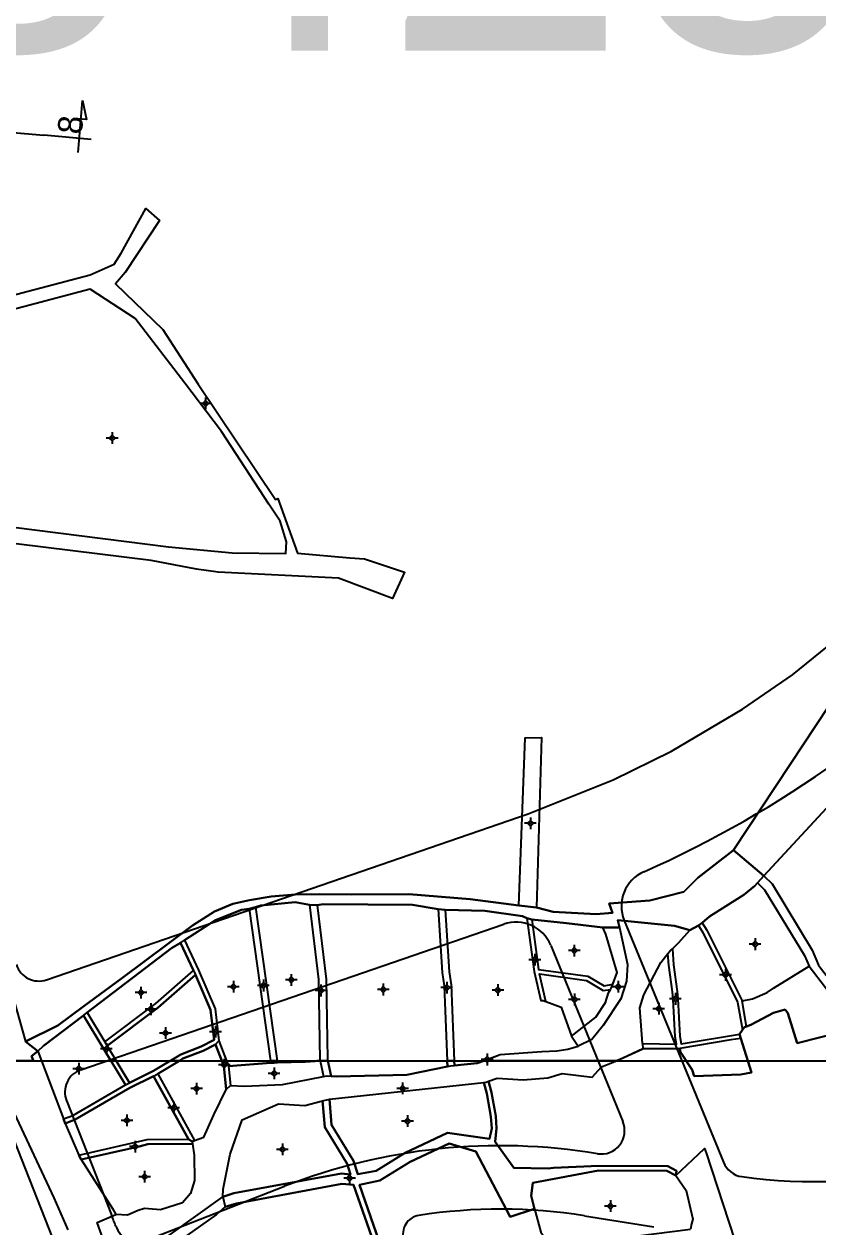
# Model space of a CAD drawing. Extents: x 548357 to 553070, y 1834500 to 1842500.
# Drawn here: x 551565.1 to 551734.1, y 1839464.6 to 1839720.7 of the extents above; entities that cross this region are included whole.
import ezdxf

# ---------------------------------------------------------------- set-up
doc = ezdxf.new("R2010")
doc.units = 0
for name, color, linetype in [('Level 10', 7, 'Continuous'), ('Level 11', 7, 'Continuous'), ('Level 13', 7, 'Continuous'), ('Level 2', 7, 'Continuous'), ('Level 30', 7, 'Continuous'), ('Level 52', 7, 'Continuous'), ('Level 55', 7, 'Continuous'), ('Level 61', 7, 'Continuous')]:
    doc.layers.add(name, color=color, linetype=linetype)

msp = doc.modelspace()

# ---------------------------------------------------------------- linework, layer by layer
at = {"layer": 'Level 10'}
for p, q in [((551721.23, 1839537.87), (551722.6, 1839539.33)), ((551613, 1839532.34), (551614.37, 1839532.66)), ((551625.83, 1839533.15), (551627.45, 1839533.12)), ((551670.39, 1839533.07), (551674.19, 1839532.59)), ((551653.21, 1839532.27), (551654.72, 1839532.13)), ((551672.13, 1839530.34), (551673.18, 1839530.04)), ((551688.26, 1839528.33), (551691.81, 1839528.35)), ((551706.81, 1839527.77), (551708.63, 1839528.78)), ((551708.63, 1839528.78), (551709.45, 1839529.36)), ((551598.39, 1839525.11), (551599.25, 1839525.64)), ((551598.39, 1839525.11), (551601.14, 1839519.18)), ((551601.14, 1839519.18), (551601.54, 1839518.27)), ((551577.73, 1839509.65), (551578.53, 1839510.26)), ((551577.73, 1839509.65), (551586.64, 1839494.85)), ((551578.53, 1839510.26), (551582.28, 1839503.99)), ((551681.63, 1839505.22), (551683.07, 1839503.13)), ((551565.35, 1839504.07), (551568, 1839502.06)), ((551568, 1839502.06), (551573.48, 1839487.6)), ((551582.28, 1839503.99), (551582.78, 1839503.18)), ((551582.78, 1839503.18), (551587.52, 1839495.32)), ((551605.81, 1839503.44), (551606.57, 1839504.25)), ((551696.75, 1839503.66), (551696.84, 1839502.52)), ((551608.61, 1839498.85), (551617.64, 1839499.52)), ((551628.1, 1839500), (551628.83, 1839496.67)), ((551656.71, 1839498.98), (551661.54, 1839499.45)), ((551661.54, 1839499.45), (551666.46, 1839501.33)), ((551592.65, 1839496.73), (551593.53, 1839497.21)), ((551592.65, 1839496.73), (551600.05, 1839483.3)), ((551593.53, 1839497.21), (551601.36, 1839482.99)), ((551608.61, 1839498.85), (551608.99, 1839494.73)), ((551586.64, 1839494.85), (551587.52, 1839495.32)), ((551608.07, 1839493.87), (551608.99, 1839494.73)), ((551630.07, 1839491.84), (551662.99, 1839495.37)), ((551628.6, 1839491.46), (551630.07, 1839491.84)), ((551573.48, 1839487.6), (551573.86, 1839486.67)), ((551573.86, 1839486.67), (551576.75, 1839479.87)), ((551600.05, 1839483.3), (551600.89, 1839482.81)), ((551600.89, 1839482.81), (551601.36, 1839482.99)), ((551600.89, 1839482.81), (551600.95, 1839482.31)), ((551576.75, 1839479.87), (551577.23, 1839478.95)), ((551607.41, 1839471.03), (551607.92, 1839468.88))]:
    msp.add_line(p, q, dxfattribs=at)
for points in [[(551559.44, 1839662.09), (551579.17, 1839667.27), (551584.25, 1839669.57), (551585.78, 1839671.88), (551591.03, 1839681.43), (551593.88, 1839678.86), (551586.63, 1839667.74), (551584.56, 1839665.36), (551594.64, 1839655.66), (551602.13, 1839644), (551618.63, 1839619.43), (551619.09, 1839619.69), (551623.31, 1839608.05), (551634.43, 1839607.03), (551637.54, 1839606.83), (551646.06, 1839603.96), (551643.54, 1839598.36), (551631.99, 1839602.72), (551606.38, 1839603.99), (551601.82, 1839604.62), (551592.11, 1839606.48), (551558.17, 1839610.63)], [(551558.25, 1839614.11), (551595.82, 1839609.35), (551609.39, 1839608.11), (551620.82, 1839607.94), (551620.92, 1839610.43), (551619.58, 1839614.81), (551617.16, 1839618.46), (551607.09, 1839633.9), (551599.31, 1839644.22), (551588.7, 1839657.95), (551579.17, 1839664.2), (551558.96, 1839658.89)], [(551558.17, 1839610.63), (551557.53, 1839601.3), (551556.65, 1839583.62), (551556.54, 1839566.86), (551555.78, 1839562.46), (551556.86, 1839539.49), (551562.85, 1839513.14), (551565.35, 1839504.07)], [(551722.6, 1839539.33), (551737.68, 1839555.69), (551741.16, 1839560.3), (551761.89, 1839581.77), (551773.25, 1839592.71)], [(551674.19, 1839532.59), (551677.7, 1839531.69), (551686.87, 1839531.19), (551690.35, 1839531.45), (551689.61, 1839533.5), (551698.3, 1839534.07), (551705.52, 1839535.95), (551708.52, 1839538.96), (551716.11, 1839544.83), (551728.14, 1839563.02), (551736.46, 1839575.6)], [(551737.68, 1839555.69), (551722.6, 1839539.33), (551716.11, 1839544.83), (551728.14, 1839563.02), (551736.46, 1839575.6)], [(551670.39, 1839533.07), (551671.73, 1839568.71), (551675.24, 1839568.77), (551674.19, 1839532.59)], [(551709.45, 1839529.36), (551710.99, 1839530.73), (551714.5, 1839532.89), (551718.32, 1839535.33), (551720.64, 1839537.25), (551721.23, 1839537.87)], [(551721.23, 1839537.87), (551722.73, 1839536.4), (551731.24, 1839522.42), (551732.2, 1839520.15)], [(551722.6, 1839539.33), (551724.31, 1839537.66), (551732.88, 1839523.56), (551734.24, 1839520.37), (551734.61, 1839519.78), (551745.11, 1839506.16)], [(551565.35, 1839504.07), (551572.26, 1839507.48), (551577.81, 1839511.62), (551585.81, 1839517.52), (551600.92, 1839528.77), (551605.61, 1839531.77), (551609.5, 1839533.37), (551613.09, 1839534.2), (551617.65, 1839534.94), (551622.89, 1839535.37), (551628.06, 1839535.43), (551634.73, 1839535.4), (551634.74, 1839535.4), (551647.01, 1839535.46), (551660.06, 1839534.4), (551670.39, 1839533.07)], [(551614.37, 1839532.66), (551615.48, 1839533.01), (551622.76, 1839533.74), (551625.83, 1839533.15)], [(551614.37, 1839532.66), (551618.99, 1839500), (551619.04, 1839499.59)], [(551625.83, 1839533.15), (551627.77, 1839517.28), (551628.06, 1839500.15), (551628.1, 1839500)], [(551627.45, 1839533.12), (551628.78, 1839533.3), (551647.77, 1839533.16), (551653.21, 1839532.27)], [(551627.45, 1839533.12), (551629.37, 1839517.38), (551629.66, 1839500.34), (551630.46, 1839496.73)], [(551599.25, 1839525.64), (551605.8, 1839529.91), (551611.36, 1839532.14), (551613, 1839532.34)], [(551613, 1839532.34), (551617.57, 1839500), (551617.64, 1839499.52)], [(551653.21, 1839532.27), (551654.08, 1839518.77), (551654.51, 1839515.94), (551655.16, 1839500), (551655.22, 1839498.76)], [(551654.72, 1839532.13), (551663.15, 1839531.9), (551671.17, 1839530.78), (551672.13, 1839530.34)], [(551654.72, 1839532.13), (551655.58, 1839518.89), (551656, 1839516.17), (551656.66, 1839500), (551656.71, 1839498.98)], [(551672.13, 1839530.34), (551673.65, 1839518.96), (551675.11, 1839512.8), (551675.61, 1839512.85), (551676.17, 1839512.64)], [(551673.18, 1839530.04), (551674.61, 1839519.39), (551685.1, 1839518.02), (551688.58, 1839515.93), (551690.39, 1839516.27)], [(551673.18, 1839530.04), (551680.58, 1839529.29), (551688.26, 1839528.33)], [(551691.81, 1839528.35), (551693.56, 1839520.51), (551693.33, 1839516.92), (551692.13, 1839513.19), (551688.35, 1839507.53), (551685.97, 1839504.49), (551683.07, 1839503.13)], [(551690.39, 1839516.27), (551691.31, 1839518.79), (551688.9, 1839526.93), (551688.26, 1839528.33)], [(551691.81, 1839528.35), (551691.49, 1839529.89), (551703.54, 1839528.74), (551706.81, 1839527.77)], [(551703.09, 1839523.84), (551704.45, 1839525.18), (551706.81, 1839527.77)], [(551708.63, 1839528.78), (551709.57, 1839527.3), (551716.98, 1839512.48), (551718.01, 1839506.55), (551718.42, 1839507.13), (551718.9, 1839507.31), (551717.95, 1839512.74)], [(551709.45, 1839529.36), (551710.45, 1839527.8), (551717.95, 1839512.74)], [(551578.53, 1839510.26), (551596.43, 1839523.97), (551598.39, 1839525.11)], [(551599.25, 1839525.64), (551602.2, 1839519.26), (551605.73, 1839511.07), (551606.57, 1839504.25)], [(551696.75, 1839503.66), (551696.18, 1839511.25), (551697, 1839514.03), (551700.61, 1839520.88), (551702.16, 1839522.79)], [(551696.75, 1839503.66), (551703.96, 1839503.53), (551703.68, 1839505.11), (551703.26, 1839513.06), (551703.09, 1839514.68), (551702.31, 1839520.35), (551702.16, 1839522.79)], [(551703.09, 1839523.84), (551703.31, 1839520.43), (551704.09, 1839514.75), (551704.26, 1839513.14), (551704.68, 1839505.23), (551704.96, 1839503.6), (551717.4, 1839505.67), (551717.69, 1839504.73), (551715.57, 1839504.43), (551704.66, 1839502.58), (551696.84, 1839502.52)], [(551702.16, 1839522.79), (551702.62, 1839523.37), (551703.09, 1839523.84)], [(551717.95, 1839512.74), (551720.13, 1839513.19), (551723.26, 1839514.52), (551724.64, 1839515.47), (551732.2, 1839520.15)], [(551732.2, 1839520.15), (551742.65, 1839506.49), (551744.11, 1839503.83), (551748.28, 1839492.18), (551755.3, 1839479.65), (551760.18, 1839470.07), (551762.06, 1839470.77)], [(551582.28, 1839503.99), (551593.1, 1839512.15), (551601.14, 1839519.18)], [(551582.78, 1839503.18), (551593.64, 1839511.3), (551601.54, 1839518.27)], [(551601.54, 1839518.27), (551604.75, 1839510.81), (551605.54, 1839504.43), (551602.81, 1839503.05), (551598.43, 1839501.34), (551592.62, 1839497.83), (551587.52, 1839495.32)], [(551676.17, 1839512.64), (551674.79, 1839518.48), (551684.79, 1839517.11), (551688.37, 1839514.97), (551689.89, 1839515.17)], [(551681.63, 1839505.22), (551686.81, 1839509.29), (551688.88, 1839512.38), (551689.51, 1839514.47), (551689.89, 1839515.17)], [(551689.89, 1839515.17), (551690.19, 1839515.73), (551690.39, 1839516.27)], [(551676.17, 1839512.64), (551679.41, 1839511.41), (551681.63, 1839505.22)], [(551568, 1839502.06), (551569.23, 1839503.2), (551577.73, 1839509.65)], [(551593.53, 1839497.21), (551598.14, 1839500), (551598.87, 1839500.44), (551603.2, 1839502.12), (551605.81, 1839503.45), (551605.81, 1839503.44)], [(551605.81, 1839503.44), (551607.17, 1839500), (551607.6, 1839498.9), (551608.07, 1839493.87)], [(551606.57, 1839504.25), (551608.19, 1839500), (551608.6, 1839498.92), (551608.61, 1839498.85)], [(551663.95, 1839495.64), (551665.81, 1839496.29), (551671.33, 1839495.96), (551676.57, 1839496.35), (551679.67, 1839497.25), (551686.03, 1839496.51), (551688, 1839498.7), (551691.22, 1839500), (551696.84, 1839502.52)], [(551666.46, 1839501.33), (551675.31, 1839501.93), (551678.5, 1839502.12), (551680.83, 1839502.44), (551683.07, 1839503.13)], [(551558.87, 1839499.67), (551561.34, 1839492.3), (551571.42, 1839470.84), (551574.4, 1839463.99)], [(551617.64, 1839499.52), (551618.34, 1839499.57), (551619.04, 1839499.59)], [(551619.04, 1839499.59), (551624.93, 1839499.77), (551628.1, 1839500)], [(551661.54, 1839499.45), (551662.98, 1839500), (551666.46, 1839501.33)], [(551573.86, 1839486.67), (551575.93, 1839487.46), (551587.56, 1839494.23), (551592.65, 1839496.73)], [(551628.83, 1839496.67), (551629.62, 1839496.82), (551630.46, 1839496.73)], [(551630.46, 1839496.73), (551631.59, 1839496.61), (551646.59, 1839497.03), (551655.22, 1839498.76)], [(551655.22, 1839498.76), (551655.96, 1839498.91), (551656.71, 1839498.98)], [(551573.48, 1839487.6), (551575.49, 1839488.36), (551586.64, 1839494.85)], [(551595.88, 1839462.79), (551607.41, 1839471.03), (551609.73, 1839471.78), (551632.66, 1839476), (551634.59, 1839475.81), (551633.83, 1839478.08), (551629.09, 1839485.86), (551628.6, 1839491.46), (551630.07, 1839491.84), (551630.55, 1839486.34), (551635.21, 1839478.72), (551636.15, 1839475.87), (551640.02, 1839476.6), (551646.24, 1839480.39), (551655.21, 1839484.63), (551664.19, 1839483.41), (551664.69, 1839485.55), (551664.48, 1839488.11), (551663.6, 1839493.03), (551662.99, 1839495.37), (551663.48, 1839495.47), (551663.95, 1839495.64), (551664.58, 1839493.27), (551665.48, 1839488.22), (551665.69, 1839485.63), (551665.37, 1839482.77), (551669.37, 1839477.22), (551676.68, 1839477.09), (551677.8, 1839477.21), (551687.47, 1839477.65), (551702.13, 1839477.54), (551703.99, 1839476.6), (551703.86, 1839475.55), (551701.89, 1839476.54), (551687.38, 1839476.65), (551673.39, 1839473.98), (551673.02, 1839471.24), (551673.76, 1839468.49), (551668.57, 1839466.78), (551661.25, 1839480.71), (551655.56, 1839482.37), (551647.28, 1839478.45), (551640.84, 1839474.52), (551636.48, 1839473.62), (551643.05, 1839454.76)], [(551608.99, 1839494.73), (551611.93, 1839494.59), (551620.08, 1839494.96), (551628.83, 1839496.67)], [(551662.99, 1839495.37), (551663.6, 1839493.03), (551664.48, 1839488.11), (551664.69, 1839485.55), (551664.19, 1839483.41), (551655.21, 1839484.63), (551646.24, 1839480.39), (551640.02, 1839476.6), (551636.15, 1839475.87), (551635.21, 1839478.72), (551630.55, 1839486.34), (551630.07, 1839491.84)], [(551662.99, 1839495.37), (551663.48, 1839495.47), (551663.95, 1839495.64)], [(551703.86, 1839475.55), (551703.99, 1839476.6), (551702.13, 1839477.54), (551687.47, 1839477.65), (551677.8, 1839477.21), (551676.68, 1839477.09), (551669.37, 1839477.22), (551665.37, 1839482.77), (551665.69, 1839485.63), (551665.48, 1839488.22), (551664.58, 1839493.27), (551663.95, 1839495.64)], [(551601.36, 1839482.99), (551603.33, 1839483.74), (551605.48, 1839488.49), (551608.07, 1839493.87)], [(551628.6, 1839491.46), (551629.09, 1839485.86), (551633.83, 1839478.08), (551634.59, 1839475.81), (551632.66, 1839476), (551609.73, 1839471.78), (551607.41, 1839471.03)], [(551607.41, 1839471.03), (551607.47, 1839472.64), (551608.93, 1839480.12), (551611.52, 1839487.42), (551619.25, 1839490.81), (551624.84, 1839490.46), (551628.6, 1839491.46)], [(551576.75, 1839479.87), (551591.3, 1839483.21), (551600.05, 1839483.3)], [(551577.23, 1839478.95), (551589.28, 1839481.7), (551591.42, 1839482.21), (551600.95, 1839482.31)], [(551600.95, 1839482.31), (551601.26, 1839479.9), (551601.35, 1839474.54), (551600.49, 1839471.75), (551598.81, 1839469.74), (551594.12, 1839468.24), (551590.68, 1839468.58), (551589.36, 1839468.11), (551587.09, 1839467.1), (551584.61, 1839467.25)], [(551643.05, 1839454.76), (551636.48, 1839473.62), (551640.84, 1839474.52), (551647.28, 1839478.45), (551655.56, 1839482.37), (551661.25, 1839480.71), (551668.57, 1839466.78), (551673.76, 1839468.49)], [(551703.86, 1839475.55), (551708.65, 1839480.11), (551709.95, 1839481.35), (551710.26, 1839480.4), (551715.05, 1839465.83), (551728.34, 1839425.44), (551728.59, 1839424.83), (551729.06, 1839425.06), (551729.29, 1839424.25), (551737.04, 1839406.44), (551740.93, 1839396.21), (551745.12, 1839385.58), (551748.32, 1839376.63), (551751.38, 1839366.95), (551752.91, 1839362.25), (551758.38, 1839346.29), (551761.71, 1839340.26), (551762.78, 1839333.56), (551768.13, 1839319.25), (551773.2, 1839309.65)], [(551577.23, 1839478.95), (551583.93, 1839468.57), (551584.61, 1839467.25)], [(551673.76, 1839468.49), (551673.02, 1839471.24), (551673.39, 1839473.98), (551687.38, 1839476.65), (551701.89, 1839476.54), (551703.86, 1839475.55)], [(551607.92, 1839468.88), (551610.27, 1839469.64), (551632.76, 1839473.78), (551635.22, 1839473.59), (551641.92, 1839454.33)], [(551703.86, 1839475.55), (551706.05, 1839472.39), (551707.45, 1839466.26), (551707.18, 1839465.28), (551706.95, 1839464.12)], [(551583.14, 1839458.67), (551595.88, 1839462.79), (551607.41, 1839471.03)], [(551607.92, 1839468.88), (551606.04, 1839467.28), (551596.34, 1839460.41), (551596.08, 1839458.29), (551598.18, 1839452.44), (551602.68, 1839446.26), (551604.84, 1839442.2), (551605.26, 1839441.48), (551607.33, 1839440.72), (551612.04, 1839441.09), (551622.58, 1839445.8), (551640.82, 1839453.95), (551641.92, 1839454.33)], [(551583.14, 1839458.67), (551580.63, 1839465.55), (551584.61, 1839467.25)], [(551673.76, 1839468.49), (551675.1, 1839463.5), (551677.05, 1839460.76), (551679.05, 1839460.6), (551706.95, 1839464.12)]]:
    msp.add_lwpolyline(points, dxfattribs=at)
for points in [[(551722.6, 1839539.33), (551721.23, 1839537.87), (551720.64, 1839537.25), (551718.32, 1839535.33), (551714.5, 1839532.89), (551710.99, 1839530.73), (551709.45, 1839529.36), (551708.63, 1839528.78), (551706.81, 1839527.77), (551703.54, 1839528.74), (551691.49, 1839529.89), (551691.81, 1839528.35), (551688.26, 1839528.33), (551680.58, 1839529.29), (551673.18, 1839530.04), (551672.13, 1839530.34), (551671.17, 1839530.78), (551663.15, 1839531.9), (551654.72, 1839532.13), (551653.21, 1839532.27), (551647.77, 1839533.16), (551628.78, 1839533.3), (551627.45, 1839533.12), (551625.83, 1839533.15), (551622.76, 1839533.74), (551615.48, 1839533.01), (551614.37, 1839532.66), (551613, 1839532.34), (551611.36, 1839532.14), (551605.8, 1839529.91), (551599.25, 1839525.64), (551602.2, 1839519.26), (551605.73, 1839511.07), (551606.57, 1839504.25), (551608.19, 1839500), (551608.6, 1839498.92), (551608.61, 1839498.85), (551608.99, 1839494.73), (551608.07, 1839493.87), (551607.6, 1839498.9), (551607.17, 1839500), (551605.81, 1839503.44), (551605.81, 1839503.45), (551603.2, 1839502.12), (551598.87, 1839500.44), (551598.14, 1839500), (551593.53, 1839497.21), (551601.36, 1839482.99), (551600.89, 1839482.81), (551600.95, 1839482.31), (551591.42, 1839482.21), (551589.28, 1839481.7), (551577.23, 1839478.95), (551576.75, 1839479.87), (551591.3, 1839483.21), (551600.05, 1839483.3), (551592.65, 1839496.73), (551587.56, 1839494.23), (551575.93, 1839487.46), (551573.86, 1839486.67), (551573.48, 1839487.6), (551575.49, 1839488.36), (551586.64, 1839494.85), (551577.73, 1839509.65), (551569.23, 1839503.2), (551568, 1839502.06), (551565.35, 1839504.07), (551572.26, 1839507.48), (551577.81, 1839511.62), (551585.81, 1839517.52), (551600.92, 1839528.77), (551605.61, 1839531.77), (551609.5, 1839533.37), (551613.09, 1839534.2), (551617.65, 1839534.94), (551622.89, 1839535.37), (551628.06, 1839535.43), (551634.73, 1839535.4), (551634.74, 1839535.4), (551647.01, 1839535.46), (551660.06, 1839534.4), (551670.39, 1839533.07), (551674.19, 1839532.59), (551677.7, 1839531.69), (551686.87, 1839531.19), (551690.35, 1839531.45), (551689.61, 1839533.5), (551698.3, 1839534.07), (551705.52, 1839535.95), (551708.52, 1839538.96), (551716.11, 1839544.83)], [(551601.14, 1839519.18), (551598.39, 1839525.11), (551596.43, 1839523.97), (551578.53, 1839510.26), (551582.28, 1839503.99), (551593.1, 1839512.15)], [(551605.54, 1839504.43), (551604.75, 1839510.81), (551601.54, 1839518.27), (551593.64, 1839511.3), (551582.78, 1839503.18), (551587.52, 1839495.32), (551592.62, 1839497.83), (551598.43, 1839501.34), (551602.81, 1839503.05)], [(551640.82, 1839453.95), (551641.92, 1839454.33), (551635.22, 1839473.59), (551632.76, 1839473.78), (551610.27, 1839469.64), (551607.92, 1839468.88), (551606.04, 1839467.28), (551596.34, 1839460.41), (551596.08, 1839458.29), (551598.18, 1839452.44), (551602.68, 1839446.26), (551604.84, 1839442.2), (551605.26, 1839441.48), (551607.33, 1839440.72), (551612.04, 1839441.09), (551622.58, 1839445.8)]]:
    msp.add_lwpolyline(points, close=True, dxfattribs=at)
at = {"layer": 'Level 11'}
for p, q in [((551603.73, 1839640.52), (551603.1, 1839639.9)), ((551603.73, 1839641.15), (551603.73, 1839640.52)), ((551604.35, 1839639.9), (551603.73, 1839640.52)), ((551603.1, 1839639.9), (551602.48, 1839639.9)), ((551603.1, 1839639.9), (551603.73, 1839639.27)), ((551603.73, 1839639.27), (551604.35, 1839639.9)), ((551603.73, 1839639.27), (551603.73, 1839638.65)), ((551604.98, 1839639.9), (551604.35, 1839639.9)), ((551583.2, 1839632.54), (551582.58, 1839632.54)), ((551583.83, 1839633.17), (551583.2, 1839632.54)), ((551583.2, 1839632.54), (551583.83, 1839631.92)), ((551583.83, 1839633.79), (551583.83, 1839633.17)), ((551584.45, 1839632.54), (551583.83, 1839633.17)), ((551583.83, 1839631.92), (551584.45, 1839632.54)), ((551585.08, 1839632.54), (551584.45, 1839632.54)), ((551583.83, 1839631.92), (551583.83, 1839631.29)), ((551672.26, 1839550.53), (551671.63, 1839550.53)), ((551672.88, 1839551.16), (551672.26, 1839550.53)), ((551672.26, 1839550.53), (551672.88, 1839549.91)), ((551672.88, 1839551.78), (551672.88, 1839551.16)), ((551673.51, 1839550.53), (551672.88, 1839551.16)), ((551672.88, 1839549.91), (551673.51, 1839550.53)), ((551674.13, 1839550.53), (551673.51, 1839550.53)), ((551672.88, 1839549.91), (551672.88, 1839549.28)), ((551720.7, 1839525.43), (551720.08, 1839524.81)), ((551720.7, 1839526.06), (551720.7, 1839525.43)), ((551721.33, 1839524.81), (551720.7, 1839525.43)), ((551673.82, 1839522.74), (551673.82, 1839522.11)), ((551681.59, 1839523.45), (551680.97, 1839523.45)), ((551682.22, 1839524.08), (551681.59, 1839523.45)), ((551681.59, 1839523.45), (551682.22, 1839522.83)), ((551682.22, 1839524.7), (551682.22, 1839524.08)), ((551682.84, 1839523.45), (551682.22, 1839524.08)), ((551682.22, 1839522.83), (551682.84, 1839523.45)), ((551682.22, 1839522.83), (551682.22, 1839522.2)), ((551683.47, 1839523.45), (551682.84, 1839523.45)), ((551720.08, 1839524.81), (551719.45, 1839524.81)), ((551720.08, 1839524.81), (551720.7, 1839524.18)), ((551720.7, 1839524.18), (551721.33, 1839524.81)), ((551720.7, 1839524.18), (551720.7, 1839523.56)), ((551721.95, 1839524.81), (551721.33, 1839524.81)), ((551673.19, 1839521.49), (551672.57, 1839521.49)), ((551673.82, 1839522.11), (551673.19, 1839521.49)), ((551673.19, 1839521.49), (551673.82, 1839520.86)), ((551674.44, 1839521.49), (551673.82, 1839522.11)), ((551673.82, 1839520.86), (551674.44, 1839521.49)), ((551673.82, 1839520.86), (551673.82, 1839520.24)), ((551675.07, 1839521.49), (551674.44, 1839521.49)), ((551616.02, 1839517.27), (551616.02, 1839516.65)), ((551621.34, 1839517.21), (551620.71, 1839517.21)), ((551621.96, 1839517.83), (551621.34, 1839517.21)), ((551621.34, 1839517.21), (551621.96, 1839516.58)), ((551621.96, 1839518.46), (551621.96, 1839517.83)), ((551622.59, 1839517.21), (551621.96, 1839517.83)), ((551621.96, 1839516.58), (551622.59, 1839517.21)), ((551623.21, 1839517.21), (551622.59, 1839517.21)), ((551713.79, 1839518.28), (551713.16, 1839518.28)), ((551714.41, 1839518.91), (551713.79, 1839518.28)), ((551713.79, 1839518.28), (551714.41, 1839517.66)), ((551714.41, 1839519.53), (551714.41, 1839518.91)), ((551715.04, 1839518.28), (551714.41, 1839518.91)), ((551714.41, 1839517.66), (551715.04, 1839518.28)), ((551714.41, 1839517.66), (551714.41, 1839517.03)), ((551715.66, 1839518.28), (551715.04, 1839518.28)), ((551589.96, 1839515.13), (551589.34, 1839514.5)), ((551589.96, 1839515.75), (551589.96, 1839515.13)), ((551590.59, 1839514.5), (551589.96, 1839515.13)), ((551609.01, 1839515.76), (551608.39, 1839515.76)), ((551609.64, 1839516.38), (551609.01, 1839515.76)), ((551609.01, 1839515.76), (551609.64, 1839515.13)), ((551609.64, 1839517.01), (551609.64, 1839516.38)), ((551610.26, 1839515.76), (551609.64, 1839516.38)), ((551609.64, 1839515.13), (551610.26, 1839515.76)), ((551609.64, 1839515.13), (551609.64, 1839514.51)), ((551610.89, 1839515.76), (551610.26, 1839515.76)), ((551615.39, 1839516.02), (551614.77, 1839516.02)), ((551616.02, 1839516.65), (551615.39, 1839516.02)), ((551615.39, 1839516.02), (551616.02, 1839515.4)), ((551616.64, 1839516.02), (551616.02, 1839516.65)), ((551616.02, 1839515.4), (551616.64, 1839516.02)), ((551616.02, 1839515.4), (551616.02, 1839514.77)), ((551617.27, 1839516.02), (551616.64, 1839516.02)), ((551621.96, 1839516.58), (551621.96, 1839515.96)), ((551627.66, 1839514.94), (551627.03, 1839514.94)), ((551628.28, 1839515.57), (551627.66, 1839514.94)), ((551627.66, 1839514.94), (551628.28, 1839514.32)), ((551628.28, 1839516.19), (551628.28, 1839515.57)), ((551628.91, 1839514.94), (551628.28, 1839515.57)), ((551628.28, 1839514.32), (551628.91, 1839514.94)), ((551629.53, 1839514.94), (551628.91, 1839514.94)), ((551640.94, 1839515.16), (551640.31, 1839515.16)), ((551641.56, 1839515.79), (551640.94, 1839515.16)), ((551640.94, 1839515.16), (551641.56, 1839514.54)), ((551641.56, 1839516.41), (551641.56, 1839515.79)), ((551642.19, 1839515.16), (551641.56, 1839515.79)), ((551641.56, 1839514.54), (551642.19, 1839515.16)), ((551642.81, 1839515.16), (551642.19, 1839515.16)), ((551654.45, 1839515.56), (551653.82, 1839515.56)), ((551655.07, 1839516.18), (551654.45, 1839515.56)), ((551654.45, 1839515.56), (551655.07, 1839514.93)), ((551655.07, 1839516.81), (551655.07, 1839516.18)), ((551655.7, 1839515.56), (551655.07, 1839516.18)), ((551655.07, 1839514.93), (551655.7, 1839515.56)), ((551655.07, 1839514.93), (551655.07, 1839514.31)), ((551656.32, 1839515.56), (551655.7, 1839515.56)), ((551665.32, 1839515.03), (551664.7, 1839515.03)), ((551665.95, 1839515.65), (551665.32, 1839515.03)), ((551665.32, 1839515.03), (551665.95, 1839514.4)), ((551665.95, 1839516.28), (551665.95, 1839515.65)), ((551666.57, 1839515.03), (551665.95, 1839515.65)), ((551665.95, 1839514.4), (551666.57, 1839515.03)), ((551667.2, 1839515.03), (551666.57, 1839515.03)), ((551690.95, 1839515.74), (551690.32, 1839515.74)), ((551691.57, 1839516.36), (551690.95, 1839515.74)), ((551690.95, 1839515.74), (551691.57, 1839515.11)), ((551691.57, 1839516.99), (551691.57, 1839516.36)), ((551692.2, 1839515.74), (551691.57, 1839516.36)), ((551691.57, 1839515.11), (551692.2, 1839515.74)), ((551691.57, 1839515.11), (551691.57, 1839514.49)), ((551692.82, 1839515.74), (551692.2, 1839515.74)), ((551589.34, 1839514.5), (551588.71, 1839514.5)), ((551589.34, 1839514.5), (551589.96, 1839513.88)), ((551589.96, 1839513.88), (551590.59, 1839514.5)), ((551589.96, 1839513.88), (551589.96, 1839513.25)), ((551591.21, 1839514.5), (551590.59, 1839514.5)), ((551592.08, 1839512.22), (551592.08, 1839511.6)), ((551628.28, 1839514.32), (551628.28, 1839513.69)), ((551641.56, 1839514.54), (551641.56, 1839513.91)), ((551665.95, 1839514.4), (551665.95, 1839513.78)), ((551681.62, 1839513.04), (551681, 1839513.04)), ((551682.25, 1839513.67), (551681.62, 1839513.04)), ((551681.62, 1839513.04), (551682.25, 1839512.42)), ((551682.25, 1839514.29), (551682.25, 1839513.67)), ((551682.87, 1839513.04), (551682.25, 1839513.67)), ((551682.25, 1839512.42), (551682.87, 1839513.04)), ((551682.25, 1839512.42), (551682.25, 1839511.79)), ((551683.5, 1839513.04), (551682.87, 1839513.04)), ((551700.2, 1839512.32), (551700.2, 1839511.7)), ((551703.13, 1839513.18), (551702.5, 1839513.18)), ((551703.75, 1839513.8), (551703.13, 1839513.18)), ((551703.13, 1839513.18), (551703.75, 1839512.55)), ((551703.75, 1839514.43), (551703.75, 1839513.8)), ((551704.38, 1839513.18), (551703.75, 1839513.8)), ((551703.75, 1839512.55), (551704.38, 1839513.18)), ((551703.75, 1839512.55), (551703.75, 1839511.93)), ((551705, 1839513.18), (551704.38, 1839513.18)), ((551591.45, 1839510.97), (551590.83, 1839510.97)), ((551592.08, 1839511.6), (551591.45, 1839510.97)), ((551591.45, 1839510.97), (551592.08, 1839510.35)), ((551592.7, 1839510.97), (551592.08, 1839511.6)), ((551592.08, 1839510.35), (551592.7, 1839510.97)), ((551592.08, 1839510.35), (551592.08, 1839509.72)), ((551593.33, 1839510.97), (551592.7, 1839510.97)), ((551699.57, 1839511.07), (551698.95, 1839511.07)), ((551700.2, 1839511.7), (551699.57, 1839511.07)), ((551699.57, 1839511.07), (551700.2, 1839510.45)), ((551700.82, 1839511.07), (551700.2, 1839511.7)), ((551700.2, 1839510.45), (551700.82, 1839511.07)), ((551700.2, 1839510.45), (551700.2, 1839509.82)), ((551701.45, 1839511.07), (551700.82, 1839511.07)), ((551595.19, 1839507.15), (551595.19, 1839506.53)), ((551605.83, 1839507.41), (551605.83, 1839506.78)), ((551594.56, 1839505.9), (551593.94, 1839505.9)), ((551595.19, 1839506.53), (551594.56, 1839505.9)), ((551594.56, 1839505.9), (551595.19, 1839505.28)), ((551595.81, 1839505.9), (551595.19, 1839506.53)), ((551595.19, 1839505.28), (551595.81, 1839505.9)), ((551595.19, 1839505.28), (551595.19, 1839504.65)), ((551596.44, 1839505.9), (551595.81, 1839505.9)), ((551605.21, 1839506.16), (551604.58, 1839506.16)), ((551605.83, 1839506.78), (551605.21, 1839506.16)), ((551605.21, 1839506.16), (551605.83, 1839505.53)), ((551606.46, 1839506.16), (551605.83, 1839506.78)), ((551605.83, 1839505.53), (551606.46, 1839506.16)), ((551605.83, 1839505.53), (551605.83, 1839504.91)), ((551607.08, 1839506.16), (551606.46, 1839506.16)), ((551581.98, 1839502.51), (551581.36, 1839502.51)), ((551582.61, 1839503.13), (551581.98, 1839502.51)), ((551581.98, 1839502.51), (551582.61, 1839501.88)), ((551582.61, 1839503.76), (551582.61, 1839503.13)), ((551583.23, 1839502.51), (551582.61, 1839503.13)), ((551582.61, 1839501.88), (551583.23, 1839502.51)), ((551582.61, 1839501.88), (551582.61, 1839501.26)), ((551583.86, 1839502.51), (551583.23, 1839502.51)), ((551576.72, 1839499.55), (551576.72, 1839498.93)), ((551607.69, 1839499.75), (551607.07, 1839499.13)), ((551607.69, 1839500.38), (551607.69, 1839499.75)), ((551608.32, 1839499.13), (551607.69, 1839499.75)), ((551663.04, 1839500.26), (551662.41, 1839500.26)), ((551663.66, 1839500.89), (551663.04, 1839500.26)), ((551663.04, 1839500.26), (551663.66, 1839499.64)), ((551663.66, 1839501.51), (551663.66, 1839500.89)), ((551664.29, 1839500.26), (551663.66, 1839500.89)), ((551663.66, 1839499.64), (551664.29, 1839500.26)), ((551663.66, 1839499.64), (551663.66, 1839499.01)), ((551664.91, 1839500.26), (551664.29, 1839500.26)), ((551576.09, 1839498.3), (551575.47, 1839498.3)), ((551576.72, 1839498.93), (551576.09, 1839498.3)), ((551576.09, 1839498.3), (551576.72, 1839497.68)), ((551577.34, 1839498.3), (551576.72, 1839498.93)), ((551576.72, 1839497.68), (551577.34, 1839498.3)), ((551576.72, 1839497.68), (551576.72, 1839497.05)), ((551577.97, 1839498.3), (551577.34, 1839498.3)), ((551607.07, 1839499.13), (551606.44, 1839499.13)), ((551607.07, 1839499.13), (551607.69, 1839498.5)), ((551607.69, 1839498.5), (551608.32, 1839499.13)), ((551607.69, 1839498.5), (551607.69, 1839497.88)), ((551608.94, 1839499.13), (551608.32, 1839499.13)), ((551617.69, 1839497.31), (551617.06, 1839497.31)), ((551618.31, 1839497.93), (551617.69, 1839497.31)), ((551617.69, 1839497.31), (551618.31, 1839496.68)), ((551618.31, 1839498.56), (551618.31, 1839497.93)), ((551618.94, 1839497.31), (551618.31, 1839497.93)), ((551618.31, 1839496.68), (551618.94, 1839497.31)), ((551619.56, 1839497.31), (551618.94, 1839497.31)), ((551601.8, 1839494.69), (551601.17, 1839494.06)), ((551601.8, 1839495.31), (551601.8, 1839494.69)), ((551602.42, 1839494.06), (551601.8, 1839494.69)), ((551618.31, 1839496.68), (551618.31, 1839496.06)), ((551645.67, 1839494.73), (551645.04, 1839494.11)), ((551645.67, 1839495.36), (551645.67, 1839494.73)), ((551646.29, 1839494.11), (551645.67, 1839494.73)), ((551601.17, 1839494.06), (551600.55, 1839494.06)), ((551601.17, 1839494.06), (551601.8, 1839493.44)), ((551601.8, 1839493.44), (551602.42, 1839494.06)), ((551601.8, 1839493.44), (551601.8, 1839492.81)), ((551603.05, 1839494.06), (551602.42, 1839494.06)), ((551645.04, 1839494.11), (551644.42, 1839494.11)), ((551645.04, 1839494.11), (551645.67, 1839493.48)), ((551645.67, 1839493.48), (551646.29, 1839494.11)), ((551645.67, 1839493.48), (551645.67, 1839492.86)), ((551646.92, 1839494.11), (551646.29, 1839494.11)), ((551596.32, 1839489.98), (551595.7, 1839489.98)), ((551596.95, 1839490.6), (551596.32, 1839489.98)), ((551596.32, 1839489.98), (551596.95, 1839489.35)), ((551596.95, 1839491.23), (551596.95, 1839490.6)), ((551597.57, 1839489.98), (551596.95, 1839490.6)), ((551596.95, 1839489.35), (551597.57, 1839489.98)), ((551596.95, 1839489.35), (551596.95, 1839488.73)), ((551598.2, 1839489.98), (551597.57, 1839489.98)), ((551586.35, 1839487.3), (551585.72, 1839487.3)), ((551586.97, 1839487.93), (551586.35, 1839487.3)), ((551586.35, 1839487.3), (551586.97, 1839486.68)), ((551586.97, 1839488.55), (551586.97, 1839487.93)), ((551587.6, 1839487.3), (551586.97, 1839487.93)), ((551586.97, 1839486.68), (551587.6, 1839487.3)), ((551586.97, 1839486.68), (551586.97, 1839486.05)), ((551588.22, 1839487.3), (551587.6, 1839487.3)), ((551646.08, 1839487.15), (551645.45, 1839487.15)), ((551646.7, 1839487.77), (551646.08, 1839487.15)), ((551646.08, 1839487.15), (551646.7, 1839486.52)), ((551646.7, 1839488.4), (551646.7, 1839487.77)), ((551647.33, 1839487.15), (551646.7, 1839487.77)), ((551646.7, 1839486.52), (551647.33, 1839487.15)), ((551646.7, 1839486.52), (551646.7, 1839485.9)), ((551647.95, 1839487.15), (551647.33, 1839487.15)), ((551588.12, 1839481.71), (551587.5, 1839481.71)), ((551588.75, 1839482.34), (551588.12, 1839481.71)), ((551588.12, 1839481.71), (551588.75, 1839481.09)), ((551588.75, 1839482.96), (551588.75, 1839482.34)), ((551589.37, 1839481.71), (551588.75, 1839482.34)), ((551588.75, 1839481.09), (551589.37, 1839481.71)), ((551590, 1839481.71), (551589.37, 1839481.71)), ((551620.08, 1839481.76), (551619.45, 1839481.14)), ((551620.08, 1839482.39), (551620.08, 1839481.76)), ((551620.7, 1839481.14), (551620.08, 1839481.76)), ((551588.75, 1839481.09), (551588.75, 1839480.46)), ((551619.45, 1839481.14), (551618.83, 1839481.14)), ((551619.45, 1839481.14), (551620.08, 1839480.51)), ((551620.08, 1839480.51), (551620.7, 1839481.14)), ((551620.08, 1839480.51), (551620.08, 1839479.89)), ((551621.33, 1839481.14), (551620.7, 1839481.14)), ((551590.75, 1839476.57), (551590.75, 1839475.95)), ((551634.37, 1839476.24), (551634.37, 1839475.61)), ((551590.12, 1839475.32), (551589.5, 1839475.32)), ((551590.75, 1839475.95), (551590.12, 1839475.32)), ((551590.12, 1839475.32), (551590.75, 1839474.7)), ((551591.37, 1839475.32), (551590.75, 1839475.95)), ((551590.75, 1839474.7), (551591.37, 1839475.32)), ((551590.75, 1839474.7), (551590.75, 1839474.07)), ((551592, 1839475.32), (551591.37, 1839475.32)), ((551633.75, 1839474.99), (551633.12, 1839474.99)), ((551634.37, 1839475.61), (551633.75, 1839474.99)), ((551633.75, 1839474.99), (551634.37, 1839474.36)), ((551635, 1839474.99), (551634.37, 1839475.61)), ((551634.37, 1839474.36), (551635, 1839474.99)), ((551634.37, 1839474.36), (551634.37, 1839473.74)), ((551635.62, 1839474.99), (551635, 1839474.99)), ((551689.26, 1839469.06), (551688.64, 1839469.06)), ((551689.89, 1839469.68), (551689.26, 1839469.06)), ((551689.26, 1839469.06), (551689.89, 1839468.43)), ((551689.89, 1839470.31), (551689.89, 1839469.68)), ((551690.51, 1839469.06), (551689.89, 1839469.68)), ((551689.89, 1839468.43), (551690.51, 1839469.06)), ((551691.14, 1839469.06), (551690.51, 1839469.06)), ((551689.89, 1839468.43), (551689.89, 1839467.81))]:
    msp.add_line(p, q, dxfattribs=at)
for centre in [(551603.73, 1839639.9), (551583.83, 1839632.54), (551672.88, 1839550.53), (551720.7, 1839524.81), (551682.22, 1839523.45), (551673.82, 1839521.49), (551621.96, 1839517.21), (551714.41, 1839518.28), (551589.96, 1839514.5), (551609.64, 1839515.76), (551616.02, 1839516.02), (551628.28, 1839514.94), (551641.56, 1839515.16), (551655.07, 1839515.56), (551665.95, 1839515.03), (551691.57, 1839515.74), (551682.25, 1839513.04), (551703.75, 1839513.18), (551592.08, 1839510.97), (551700.2, 1839511.07), (551595.19, 1839505.9), (551605.83, 1839506.16), (551582.61, 1839502.51), (551607.69, 1839499.13), (551663.66, 1839500.26), (551576.72, 1839498.3), (551618.31, 1839497.31), (551601.8, 1839494.06), (551645.67, 1839494.11), (551596.95, 1839489.98), (551586.97, 1839487.3), (551646.7, 1839487.15), (551588.75, 1839481.71), (551620.08, 1839481.14), (551590.75, 1839475.32), (551634.37, 1839474.99), (551689.89, 1839469.06)]:
    msp.add_circle(centre, 0.15, dxfattribs=at)
at = {"layer": 'Level 13'}
for points in [[(551577.54, 1839704.39), (551578.4, 1839700.32), (551575.58, 1839700.56)], [(551576.57, 1839693.29), (551577.54, 1839704.39)], [(551543.69, 1839699.2), (551569.27, 1839696.98)], [(551579.36, 1839696.1), (551569.27, 1839696.98)]]:
    msp.add_lwpolyline(points, dxfattribs=at)
at = {"layer": 'Level 2'}
for p, q in [((551716.11, 1839544.83), (551708.52, 1839538.96)), ((551634.74, 1839535.4), (551628.06, 1839535.43)), ((551617.65, 1839534.94), (551613.09, 1839534.2)), ((551625.83, 1839533.15), (551627.45, 1839533.12)), ((551627.45, 1839533.12), (551628.78, 1839533.3)), ((551670.39, 1839533.07), (551660.06, 1839534.4)), ((551674.19, 1839532.59), (551670.39, 1839533.07)), ((551605.8, 1839529.91), (551611.36, 1839532.14)), ((551599.25, 1839525.64), (551605.8, 1839529.91)), ((551703.54, 1839528.74), (551706.81, 1839527.77)), ((551596.43, 1839523.97), (551598.39, 1839525.11)), ((551598.39, 1839525.11), (551599.25, 1839525.64)), ((551578.53, 1839510.26), (551596.43, 1839523.97)), ((551569.23, 1839503.2), (551577.73, 1839509.65)), ((551577.73, 1839509.65), (551578.53, 1839510.26)), ((551572.26, 1839507.48), (551565.35, 1839504.07)), ((551565.35, 1839504.07), (551568, 1839502.06)), ((551568, 1839502.06), (551569.23, 1839503.2))]:
    msp.add_line(p, q, dxfattribs=at)
for points in [[(551706.81, 1839527.77), (551708.63, 1839528.78), (551709.45, 1839529.36), (551710.99, 1839530.73), (551714.5, 1839532.89), (551718.32, 1839535.33), (551720.64, 1839537.25), (551721.23, 1839537.87), (551722.6, 1839539.33), (551716.11, 1839544.83)], [(551708.52, 1839538.96), (551705.52, 1839535.95), (551698.3, 1839534.07), (551689.61, 1839533.5), (551690.35, 1839531.45)], [(551628.06, 1839535.43), (551622.89, 1839535.37), (551617.65, 1839534.94)], [(551660.06, 1839534.4), (551647.01, 1839535.46), (551634.74, 1839535.4)], [(551613.09, 1839534.2), (551609.5, 1839533.37), (551605.61, 1839531.77), (551600.92, 1839528.77), (551585.81, 1839517.52)], [(551611.36, 1839532.14), (551613, 1839532.34), (551614.37, 1839532.66)], [(551614.37, 1839532.66), (551615.48, 1839533.01), (551622.76, 1839533.74), (551625.83, 1839533.15)], [(551628.78, 1839533.3), (551647.77, 1839533.16), (551653.21, 1839532.27)], [(551690.35, 1839531.45), (551686.87, 1839531.19), (551677.7, 1839531.69), (551674.19, 1839532.59)], [(551653.21, 1839532.27), (551654.72, 1839532.13), (551663.15, 1839531.9), (551671.17, 1839530.78), (551672.13, 1839530.34), (551673.18, 1839530.04), (551680.58, 1839529.29), (551688.26, 1839528.33), (551691.81, 1839528.35), (551691.49, 1839529.89), (551703.54, 1839528.74)], [(551585.81, 1839517.52), (551577.81, 1839511.62), (551572.26, 1839507.48)]]:
    msp.add_lwpolyline(points, dxfattribs=at)
at = {"layer": 'Level 30'}
for p, q in [((551577.13, 1839498.06), (551667.19, 1839529.09)), ((551692.85, 1839529.87), (551713.96, 1839478.38)), ((551677.19, 1839524.56), (551692.57, 1839487.05)), ((551574.11, 1839491.5), (551583.68, 1839467.21)), ((551561.18, 1839487.49), (551571.12, 1839462.26)), ((551591.11, 1839461.83), (551620.49, 1839473.27)), ((551684.4, 1839466.99), (551699.18, 1839464.62))]:
    msp.add_line(p, q, dxfattribs=at)
msp.add_lwpolyline([(551569.85, 1839517.24), (551672.37, 1839552.56), (551690.49, 1839559.76), (551702.93, 1839565.9), (551718.04, 1839574.8), (551728.64, 1839582.14), (551742.42, 1839593.25), (551751.38, 1839601.58), (551758.87, 1839609.37)], dxfattribs=at)
for centre, radius, start, end in [((551604.04, 1839750.87), 230.25, 293.8173, 317.6179), ((551700.25, 1839532.91), 8, 113.8173, 202.2906), ((551669.79, 1839521.53), 8, 22.2906, 109.0125), ((551568.22, 1839521.96), 5, 197.3193, 289.0125), ((551578.76, 1839493.33), 5, 109.0125, 201.5126), ((551733.25, 1839587.53), 113.25, 262.2158, 303.6395), ((551687.94, 1839485.15), 5, 260.6288, 22.2906), ((551666.49, 1839355.16), 126.75, 80.6288, 111.2794), ((551718.58, 1839480.28), 5, 202.2906, 262.2158), ((551502.97, 1839435.4), 86.75, 19.8052, 21.5126), ((551649.74, 1839463.12), 4, 98.819, 198.2173), ((551666.49, 1839355.16), 113.25, 80.903, 98.819), ((551589.3, 1839466.49), 5, 199.8052, 291.2794)]:
    msp.add_arc(centre, radius, start, end, dxfattribs=at)
at = {"layer": 'Level 52'}
for p, q in [((551577.73, 1839509.65), (551569.23, 1839503.2)), ((551577.73, 1839509.65), (551581.71, 1839503)), ((551581.71, 1839503), (551577.73, 1839509.65)), ((551724.64, 1839510.18), (551719.78, 1839507.66)), ((551727.11, 1839510.88), (551724.64, 1839510.18)), ((551727.66, 1839510.13), (551727.11, 1839510.88)), ((551729.64, 1839503.76), (551727.66, 1839510.13)), ((551718.42, 1839507.13), (551718.01, 1839506.55)), ((551718.9, 1839507.31), (551718.42, 1839507.13)), ((551719.78, 1839507.66), (551718.9, 1839507.31)), ((551717.4, 1839505.67), (551718.01, 1839506.55)), ((551718.01, 1839506.55), (551717.4, 1839505.67)), ((551717.69, 1839504.73), (551717.4, 1839505.67)), ((551717.4, 1839505.67), (551717.69, 1839504.73)), ((551717.69, 1839504.73), (551719.93, 1839497.48)), ((551568, 1839502.06), (551566.66, 1839500.99)), ((551569.23, 1839503.2), (551568, 1839502.06)), ((551581.71, 1839503), (551583.53, 1839500)), ((551583.53, 1839500), (551581.71, 1839503)), ((551603.2, 1839502.12), (551598.87, 1839500.44)), ((551605.81, 1839503.45), (551603.2, 1839502.12)), ((551607.17, 1839500), (551605.81, 1839503.45)), ((551696.84, 1839502.52), (551692.56, 1839500.54)), ((551696.84, 1839502.52), (551704.66, 1839502.58)), ((551704.66, 1839502.58), (551696.84, 1839502.52)), ((551704.82, 1839501.8), (551704.66, 1839502.58)), ((551558.76, 1839500), (551567.07, 1839500)), ((551567.07, 1839500), (551558.76, 1839500)), ((551567.07, 1839500), (551566.66, 1839500.99)), ((551566.66, 1839500.99), (551567.07, 1839500)), ((551583.53, 1839500), (551584.7, 1839500)), ((551584.7, 1839500), (551583.53, 1839500)), ((551587.52, 1839495.32), (551584.7, 1839500)), ((551596.21, 1839500), (551592.62, 1839497.83)), ((551596.21, 1839500), (551598.14, 1839500)), ((551598.14, 1839500), (551596.21, 1839500)), ((551598.87, 1839500.44), (551598.14, 1839500)), ((551607.17, 1839500), (551608.19, 1839500)), ((551608.19, 1839500), (551607.17, 1839500)), ((551608.19, 1839500), (551608.6, 1839498.92)), ((551608.6, 1839498.92), (551608.19, 1839500)), ((551608.61, 1839498.85), (551617.64, 1839499.52)), ((551617.64, 1839499.52), (551608.61, 1839498.85)), ((551617.64, 1839499.52), (551617.57, 1839500)), ((551617.57, 1839500), (551618.99, 1839500)), ((551617.88, 1839500), (551617.57, 1839500)), ((551617.57, 1839500), (551617.64, 1839499.52)), ((551618.27, 1839500), (551617.88, 1839500)), ((551618.7, 1839500), (551618.27, 1839500)), ((551618.99, 1839500), (551618.7, 1839500)), ((551618.99, 1839500), (551619.04, 1839499.59)), ((551619.04, 1839499.59), (551618.99, 1839500)), ((551619.04, 1839499.59), (551624.93, 1839499.77)), ((551624.93, 1839499.77), (551619.04, 1839499.59)), ((551624.93, 1839499.77), (551628.06, 1839500.15)), ((551628.1, 1839500), (551624.93, 1839499.77)), ((551628.06, 1839500.15), (551628.1, 1839500)), ((551628.1, 1839500), (551629.73, 1839500)), ((551629.74, 1839500), (551628.1, 1839500)), ((551629.73, 1839500), (551629.74, 1839500)), ((551629.74, 1839500), (551630.46, 1839496.73)), ((551630.46, 1839496.73), (551629.74, 1839500)), ((551655.22, 1839498.76), (551655.16, 1839500)), ((551655.16, 1839500), (551655.17, 1839500)), ((551656.66, 1839500), (551655.16, 1839500)), ((551655.16, 1839500), (551655.22, 1839498.76)), ((551655.17, 1839500), (551656.66, 1839500)), ((551656.66, 1839500), (551656.71, 1839498.98)), ((551656.71, 1839498.98), (551656.66, 1839500)), ((551691.22, 1839500), (551662.98, 1839500)), ((551692.56, 1839500.54), (551691.22, 1839500)), ((551707.33, 1839498.06), (551704.82, 1839501.8)), ((551592.62, 1839497.83), (551587.52, 1839495.32)), ((551608.6, 1839498.92), (551608.61, 1839498.85)), ((551608.61, 1839498.85), (551608.6, 1839498.92)), ((551630.46, 1839496.73), (551631.59, 1839496.61)), ((551631.59, 1839496.61), (551646.59, 1839497.03)), ((551646.59, 1839497.03), (551655.22, 1839498.76)), ((551707.74, 1839496.71), (551707.33, 1839498.06)), ((551707.74, 1839496.71), (551717.68, 1839497.05)), ((551717.68, 1839497.05), (551707.74, 1839496.71)), ((551719.93, 1839497.48), (551717.68, 1839497.05))]:
    msp.add_line(p, q, dxfattribs=at)
for points in [[(551566.66, 1839500.99), (551568, 1839502.06), (551569.23, 1839503.2), (551577.73, 1839509.65)], [(551718.9, 1839507.31), (551719.78, 1839507.66), (551724.64, 1839510.18), (551727.11, 1839510.88)], [(551727.11, 1839510.88), (551727.66, 1839510.13), (551729.64, 1839503.76)], [(551718.01, 1839506.55), (551718.42, 1839507.13), (551718.9, 1839507.31)], [(551717.68, 1839497.05), (551719.93, 1839497.48), (551717.69, 1839504.73)], [(551729.64, 1839503.76), (551738.88, 1839506.08), (551742.65, 1839506.49)], [(551742.65, 1839506.49), (551738.88, 1839506.08), (551729.64, 1839503.76)], [(551598.14, 1839500), (551598.87, 1839500.44), (551603.2, 1839502.12), (551605.81, 1839503.45), (551607.17, 1839500)], [(551691.22, 1839500), (551696.84, 1839502.52)], [(551704.66, 1839502.58), (551704.82, 1839501.8), (551707.33, 1839498.06), (551707.74, 1839496.71)], [(551584.7, 1839500), (551587.52, 1839495.32), (551592.62, 1839497.83), (551596.21, 1839500)], [(551656.71, 1839498.98), (551661.54, 1839499.45), (551662.98, 1839500)], [(551662.98, 1839500), (551661.54, 1839499.45), (551656.71, 1839498.98)], [(551662.98, 1839500), (551691.22, 1839500)], [(551655.22, 1839498.76), (551646.59, 1839497.03), (551631.59, 1839496.61), (551630.46, 1839496.73)]]:
    msp.add_lwpolyline(points, dxfattribs=at)
at = {"layer": 'Level 61'}
msp.add_line((550500, 1839500), (553000, 1839500), dxfattribs=at)

# ---------------------------------------------------------------- texts
at = {"layer": 'Level 13'}
msp.add_text('8', height=5.21, rotation=85.0321, dxfattribs=at).set_placement((551577.35, 1839697.06))
at = {"layer": 'Level 55'}
msp.add_text('842551-7-b', height=70, dxfattribs=at).set_placement((551537.44, 1839715))

doc.saveas('drawing.dxf')
